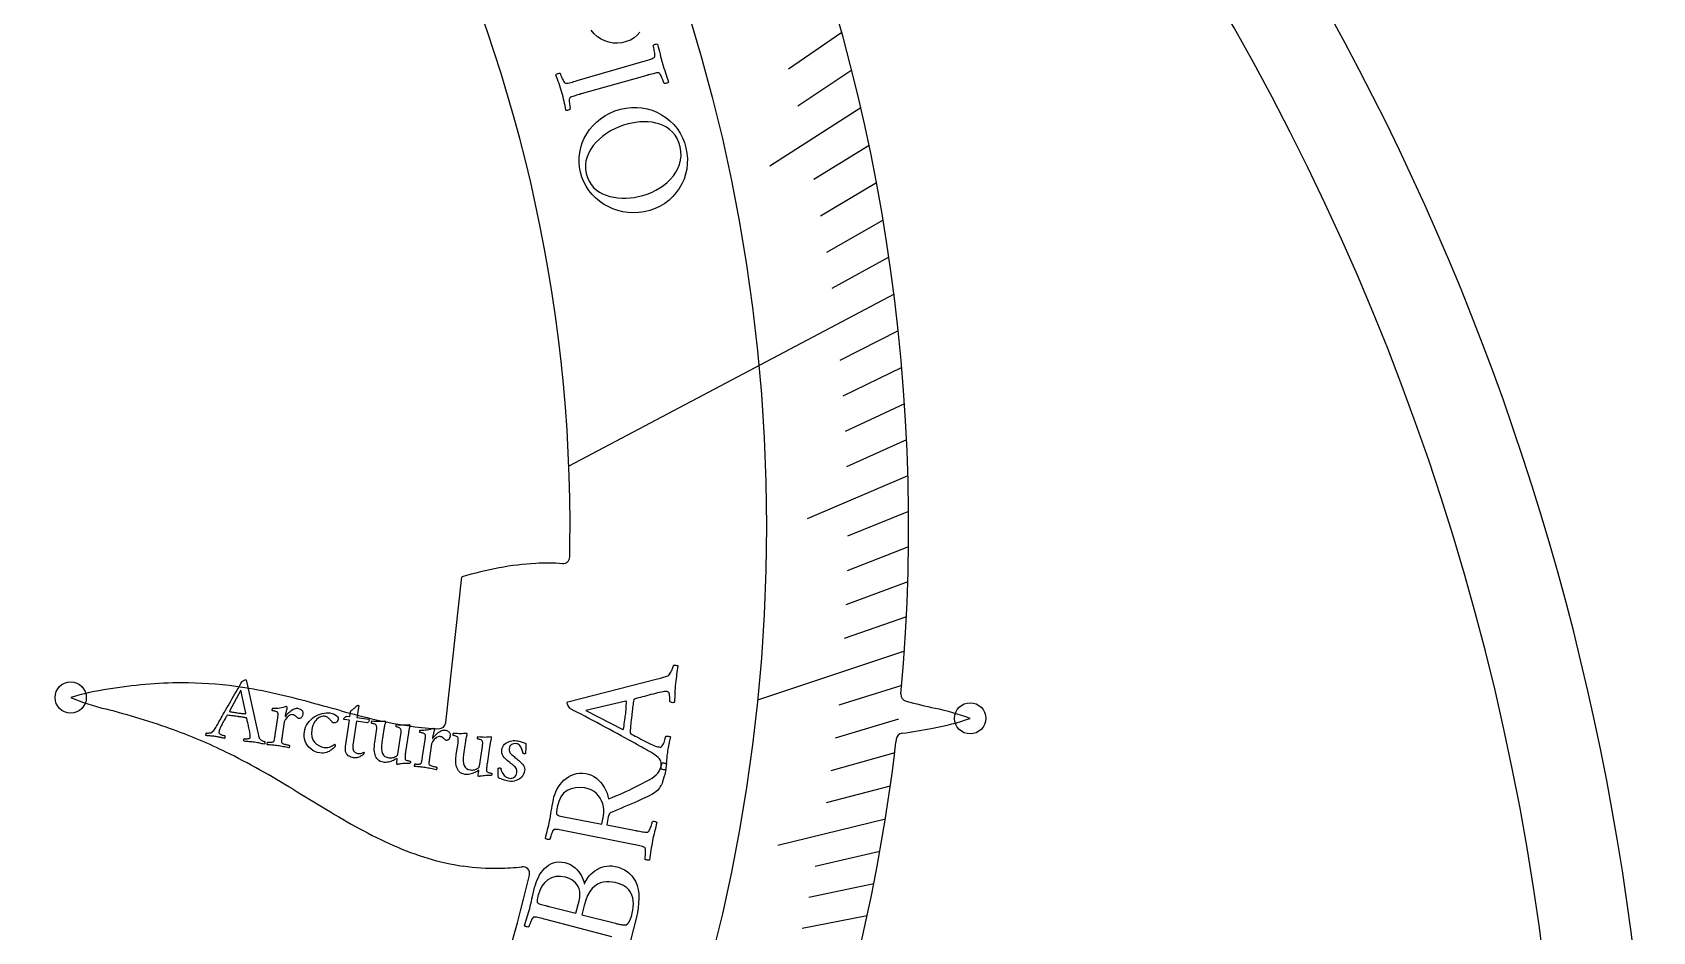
# Model space of a CAD drawing. Header units: millimetres. Extents: x -94 to 94, y -94 to 94.
# Drawn here: x 35.7 to 94.5, y 12.3 to 44.9 of the extents above; entities that cross this region are included whole.
import ezdxf

# ---------------------------------------------------------------- set-up
doc = ezdxf.new("R2010")
doc.units = ezdxf.units.MM
for name, color, linetype in [('CUT_INNER', 6, 'Continuous'), ('CUT_OUTER', 1, 'Continuous'), ('ENGRAVE', 7, 'Continuous'), ('ENGRAVE_FINE', 8, 'Continuous'), ('TEXT', 5, 'Continuous')]:
    doc.layers.add(name, color=color, linetype=linetype)

msp = doc.modelspace()

# ---------------------------------------------------------------- linework, layer by layer
at = {"layer": 'CUT_INNER'}
for points in [[(50.698, 19.871), (51.287, 25.163), (51.288, 25.169)], [(67.051, 19.265), (67.038, 19.154)]]:
    msp.add_lwpolyline(points, dxfattribs=at)
for centre, radius, start, end in [((0.001, 0), 91.24, 5.97589, 64.05981), ((0.002, 27.005), 67.494, 354.82048, 54.01817), ((0.001, 27.004), 55.21, 359.29739, 54.00519), ((54.95, 25.893), 0.25, 266.3843, 358.76953), ((19.186, 26.71), 36.023, 358.69193, 359.3913), ((55.496, 10.517), 15.244, 100.80212, 106.02229), ((54.527, 15.564), 10.105, 93.1609, 100.76862), ((54.387, 19.386), 6.281, 85.00545, 93.80895), ((41.434, 2.716), 18.609, 95.05505, 99.22268), ((41.163, 5.812), 15.502, 90.15587, 95.06767), ((41.143, 7.154), 14.16, 82.14753, 90.08976), ((40.735, 4.312), 17.031, 77.70657, 82.09212), ((39.688, 12.369), 8.804, 98.07646, 107.1864), ((40.581, 29.358), 9.263, 247.83531, 256.0192), ((38.347, -6.538), 28.141, 74.99752, 77.66046), ((-11.443, -191.901), 220.074, 74.62713, 74.96891), ((67.469, 20.889), 0.25, 174.90323, 255.79278), ((79.732, 68.459), 49.374, 255.54555, 256.80306), ((22.533, -37.251), 59.75, 73.39912, 74.65663), ((32.969, -2.109), 23.091, 70.02105, 73.30113), ((55.526, 51.655), 32.522, 254.61538, 256.9289), ((66.826, 28.335), 8.804, 280.15663, 289.26658), ((66.55, 11.324), 9.263, 69.91549, 78.09938), ((34.28, 1.574), 19.182, 63.90411, 69.94336), ((51.582, 34.683), 15.097, 256.94187, 261.90408), ((50.668, 27.796), 8.15, 261.44825, 268.37925), ((50.449, 19.899), 0.25, 267.23485, 353.64268), ((67.299, 19.236), 0.25, 98.18028, 173.49609), ((65.262, 34.986), 15.631, 277.35671, 281.50097), ((0.004, 27.003), 67.492, 322.50176, 353.32142), ((32.019, -3.013), 24.296, 60.61335, 63.87418), ((22.07, -20.627), 44.526, 58.76951, 60.57961), ((390.439, 586.379), 665.511, 238.746536, 238.868252), ((63.864, 45.666), 33.83, 238.84992, 241.22102), ((55.449, 30.34), 16.345, 241.21032, 246.00981), ((53.165, 25.215), 10.734, 246.02865, 253.13932), ((52.533, 23.17), 8.594, 253.2127, 261.92824), ((0.005, 27.001), 55.205, 317.21183, 346.73092), ((52.489, 22.974), 8.393, 262.04235, 270.98501), ((52.635, 20.973), 6.391, 269.98367, 277.44975), ((53.493, 14.387), 0.25, 346.81641, 96.79462)]:
    msp.add_arc(centre, radius, start, end, dxfattribs=at)
at = {"layer": 'CUT_OUTER'}
msp.add_arc((0, 0), 94.5, 352.96921, 79.10203, dxfattribs=at)
at = {"layer": 'ENGRAVE'}
for points in [[(66.968, 35.434), (55.168, 29.191)], [(67.343, 22.464), (62.015, 20.686)]]:
    msp.add_lwpolyline(points, dxfattribs=at)
for centre, radius in [((0, 27.004), 62.336), ((37.086, 20.779), 0.567), ((69.732, 20.024), 0.567)]:
    msp.add_circle(centre, radius, dxfattribs=at)
at = {"layer": 'ENGRAVE_FINE'}
for points in [[(65.07, 44.938), (63.139, 43.605)], [(65.432, 43.569), (63.476, 42.266)], [(65.763, 42.202), (62.456, 40.08)], [(66.063, 40.838), (64.058, 39.599)], [(66.333, 39.479), (64.305, 38.272)], [(66.573, 38.125), (64.522, 36.951)], [(66.785, 36.777), (64.712, 35.635)], [(67.122, 34.099), (65.007, 33.024)], [(67.249, 32.771), (65.114, 31.73)], [(67.349, 31.45), (65.194, 30.444)], [(67.423, 30.138), (65.249, 29.166)], [(67.471, 28.835), (63.81, 27.27)], [(67.494, 27.54), (65.284, 26.639)], [(67.492, 26.256), (65.265, 25.389)], [(67.466, 24.981), (65.222, 24.151)], [(67.416, 23.717), (65.157, 22.922)], [(67.248, 21.221), (64.96, 20.499)], [(67.131, 19.99), (64.829, 19.305)], [(66.992, 18.771), (64.678, 18.122)], [(66.832, 17.563), (64.506, 16.952)], [(66.653, 16.368), (62.748, 15.409)], [(66.453, 15.185), (64.105, 14.648)], [(66.234, 14.014), (63.876, 13.515)], [(65.997, 12.856), (63.629, 12.395)]]:
    msp.add_lwpolyline(points, dxfattribs=at)
at = {"layer": 'TEXT'}
for points in [[(57.742, 44.953), (57.65, 44.839), (57.537, 44.742), (57.405, 44.665), (57.252, 44.606), (57.252, 44.606), (57.087, 44.566), (56.926, 44.548), (56.769, 44.553), (56.616, 44.581), (56.47, 44.63), (56.334, 44.698), (56.206, 44.785), (56.088, 44.892), (55.981, 45.017)], [(56.726, 12.087), (54.329, 12.718), (54.267, 12.734), (54.206, 12.749), (54.147, 12.764), (54.09, 12.778), (54.036, 12.789), (53.986, 12.797), (53.942, 12.8), (53.902, 12.8), (53.884, 12.797), (53.866, 12.784), (53.847, 12.761), (53.828, 12.729), (53.809, 12.691), (53.791, 12.651), (53.774, 12.61), (53.757, 12.568), (53.743, 12.529), (53.731, 12.496), (53.722, 12.47), (53.716, 12.45), (53.7, 12.446), (53.681, 12.445), (53.658, 12.447), (53.631, 12.453), (53.604, 12.46), (53.583, 12.469), (53.567, 12.48), (53.556, 12.493), (53.581, 12.574), (53.606, 12.654), (53.631, 12.734), (53.656, 12.812), (53.681, 12.891), (53.704, 12.968), (53.726, 13.046), (53.747, 13.123), (53.767, 13.204), (53.787, 13.288), (53.808, 13.375), (53.828, 13.465), (53.849, 13.559), (53.872, 13.661), (53.898, 13.769), (53.925, 13.884), (53.925, 13.884), (53.95, 13.975), (53.981, 14.066), (54.017, 14.157), (54.059, 14.249), (54.106, 14.337), (54.158, 14.421), (54.216, 14.498), (54.28, 14.57), (54.349, 14.635), (54.425, 14.69), (54.508, 14.736), (54.597, 14.773), (54.693, 14.798), (54.797, 14.808), (54.907, 14.803), (55.026, 14.783), (55.129, 14.754), (55.225, 14.713), (55.312, 14.661), (55.392, 14.598), (55.464, 14.528), (55.526, 14.455), (55.579, 14.379), (55.624, 14.301), (55.66, 14.225), (55.688, 14.156), (55.708, 14.093), (55.721, 14.036), (55.726, 14.029), (55.731, 14.025), (55.737, 14.026), (55.744, 14.031), (55.763, 14.083), (55.79, 14.137), (55.826, 14.194), (55.869, 14.254), (55.92, 14.315), (55.978, 14.373), (56.042, 14.43), (56.113, 14.485), (56.19, 14.535), (56.272, 14.578), (56.358, 14.614), (56.449, 14.642), (56.544, 14.661), (56.642, 14.668), (56.742, 14.664), (56.846, 14.647), (56.964, 14.615), (57.076, 14.574), (57.182, 14.524), (57.28, 14.463), (57.371, 14.391), (57.455, 14.303), (57.53, 14.2), (57.598, 14.082), (57.65, 13.954), (57.686, 13.812), (57.706, 13.656), (57.708, 13.487), (57.698, 13.312), (57.68, 13.14), (57.654, 12.971), (57.62, 12.804), (57.279, 11.485)]]:
    msp.add_lwpolyline(points, dxfattribs=at)
for points in [[(58.567, 43.812), (58.592, 43.727), (58.618, 43.642), (58.645, 43.559), (58.672, 43.477), (58.699, 43.395), (58.727, 43.31), (58.754, 43.224), (58.782, 43.136), (58.771, 43.122), (58.755, 43.11), (58.734, 43.1), (58.707, 43.093), (58.68, 43.088), (58.657, 43.086), (58.637, 43.088), (58.621, 43.092), (58.615, 43.114), (58.605, 43.142), (58.592, 43.178), (58.576, 43.221), (58.559, 43.267), (58.54, 43.311), (58.521, 43.353), (58.501, 43.393), (58.481, 43.428), (58.461, 43.453), (58.441, 43.468), (58.422, 43.474), (58.389, 43.474), (58.353, 43.47), (58.312, 43.463), (58.268, 43.453), (58.221, 43.441), (58.171, 43.428), (58.12, 43.415), (58.067, 43.4), (58.058, 43.397), (58.05, 43.395), (58.041, 43.392), (58.032, 43.39), (58.024, 43.388), (58.015, 43.385), (58.007, 43.383), (57.998, 43.38), (55.612, 42.707), (55.604, 42.704), (55.595, 42.702), (55.587, 42.7), (55.578, 42.697), (55.57, 42.695), (55.561, 42.692), (55.552, 42.69), (55.544, 42.687), (55.491, 42.672), (55.44, 42.657), (55.392, 42.643), (55.347, 42.629), (55.306, 42.614), (55.268, 42.6), (55.235, 42.584), (55.207, 42.568), (55.196, 42.554), (55.188, 42.532), (55.183, 42.502), (55.181, 42.463), (55.181, 42.42), (55.184, 42.376), (55.189, 42.331), (55.196, 42.285), (55.204, 42.243), (55.211, 42.208), (55.217, 42.18), (55.222, 42.159), (55.21, 42.148), (55.194, 42.137), (55.173, 42.127), (55.147, 42.117), (55.121, 42.11), (55.097, 42.108), (55.078, 42.109), (55.062, 42.115), (55.044, 42.2), (55.027, 42.283), (55.009, 42.364), (54.992, 42.444), (54.974, 42.522), (54.954, 42.602), (54.933, 42.682), (54.91, 42.763), (54.887, 42.842), (54.863, 42.921), (54.837, 43), (54.809, 43.08), (54.781, 43.16), (54.752, 43.241), (54.722, 43.322), (54.691, 43.404), (54.702, 43.417), (54.718, 43.429), (54.739, 43.439), (54.765, 43.447), (54.792, 43.453), (54.816, 43.455), (54.835, 43.455), (54.851, 43.452), (54.858, 43.431), (54.867, 43.405), (54.88, 43.371), (54.896, 43.331), (54.915, 43.288), (54.934, 43.247), (54.956, 43.207), (54.978, 43.169), (55.001, 43.136), (55.021, 43.114), (55.039, 43.1), (55.055, 43.097), (55.095, 43.098), (55.139, 43.102), (55.187, 43.111), (55.239, 43.123), (55.295, 43.138), (55.353, 43.154), (55.412, 43.171), (55.474, 43.189), (57.854, 43.883), (57.916, 43.901), (57.975, 43.919), (58.033, 43.937), (58.09, 43.955), (58.142, 43.973), (58.188, 43.993), (58.228, 44.013), (58.262, 44.034), (58.275, 44.047), (58.284, 44.069), (58.288, 44.101), (58.286, 44.142), (58.281, 44.188), (58.275, 44.234), (58.267, 44.282), (58.258, 44.331), (58.249, 44.376), (58.24, 44.413), (58.233, 44.442), (58.227, 44.464), (58.239, 44.476), (58.255, 44.487), (58.275, 44.498), (58.301, 44.509), (58.327, 44.517), (58.35, 44.52), (58.37, 44.518), (58.387, 44.512), (58.41, 44.422), (58.433, 44.333), (58.456, 44.244), (58.477, 44.156), (58.498, 44.068), (58.521, 43.982), (58.544, 43.897), (58.567, 43.812)], [(59.416, 40.748), (59.452, 40.551), (59.469, 40.356), (59.466, 40.164), (59.444, 39.973), (59.404, 39.787), (59.346, 39.608), (59.27, 39.437), (59.176, 39.273), (59.067, 39.12), (58.943, 38.978), (58.804, 38.849), (58.65, 38.731), (58.483, 38.628), (58.302, 38.543), (58.108, 38.475), (57.902, 38.425), (57.702, 38.395), (57.506, 38.385), (57.313, 38.396), (57.123, 38.425), (56.938, 38.473), (56.761, 38.535), (56.592, 38.612), (56.429, 38.704), (56.277, 38.809), (56.136, 38.927), (56.008, 39.056), (55.893, 39.198), (55.791, 39.35), (55.707, 39.512), (55.639, 39.682), (55.588, 39.862), (55.555, 40.043), (55.54, 40.224), (55.542, 40.404), (55.563, 40.584), (55.601, 40.761), (55.655, 40.933), (55.726, 41.098), (55.814, 41.257), (55.918, 41.409), (56.036, 41.551), (56.169, 41.684), (56.317, 41.806), (56.478, 41.916), (56.653, 42.01), (56.84, 42.089), (57.04, 42.152), (57.238, 42.195), (57.434, 42.217), (57.628, 42.219), (57.82, 42.201), (58.009, 42.164), (58.19, 42.111), (58.365, 42.04), (58.533, 41.952), (58.691, 41.848), (58.837, 41.729), (58.972, 41.596), (59.094, 41.447), (59.201, 41.287), (59.291, 41.117), (59.362, 40.937), (59.416, 40.748)], [(59.205, 40.788), (59.159, 40.946), (59.097, 41.088), (59.021, 41.213), (58.929, 41.321), (58.825, 41.414), (58.713, 41.493), (58.592, 41.559), (58.463, 41.61), (58.327, 41.648), (58.188, 41.675), (58.044, 41.691), (57.896, 41.695), (57.747, 41.688), (57.601, 41.674), (57.456, 41.65), (57.314, 41.619), (57.152, 41.571), (56.992, 41.513), (56.836, 41.443), (56.683, 41.362), (56.537, 41.272), (56.4, 41.173), (56.273, 41.066), (56.155, 40.951), (56.05, 40.829), (55.961, 40.7), (55.886, 40.566), (55.828, 40.426), (55.788, 40.28), (55.77, 40.13), (55.774, 39.975), (55.8, 39.815), (55.843, 39.666), (55.902, 39.532), (55.975, 39.414), (56.063, 39.31), (56.163, 39.22), (56.273, 39.143), (56.393, 39.078), (56.523, 39.025), (56.659, 38.983), (56.8, 38.953), (56.945, 38.933), (57.094, 38.924), (57.244, 38.924), (57.392, 38.933), (57.538, 38.95), (57.681, 38.976), (57.846, 39.016), (58.007, 39.067), (58.165, 39.13), (58.32, 39.205), (58.468, 39.29), (58.607, 39.385), (58.736, 39.49), (58.855, 39.605), (58.961, 39.729), (59.051, 39.86), (59.126, 39.999), (59.184, 40.144), (59.224, 40.296), (59.24, 40.455), (59.234, 40.618), (59.205, 40.788)], [(57.954, 18.901), (57.946, 18.906), (57.92, 18.921), (57.878, 18.945), (57.818, 18.978), (57.744, 19.019), (57.657, 19.067), (57.558, 19.121), (57.447, 19.182), (57.326, 19.247), (57.199, 19.317), (57.065, 19.391), (56.925, 19.469), (56.78, 19.549), (56.633, 19.629), (56.483, 19.709), (56.331, 19.79), (56.18, 19.87), (56.032, 19.948), (55.886, 20.025), (55.744, 20.099), (55.608, 20.171), (55.48, 20.238), (55.36, 20.3), (55.249, 20.358), (55.226, 20.376), (55.203, 20.4), (55.179, 20.431), (55.154, 20.47), (55.133, 20.508), (55.118, 20.542), (55.11, 20.57), (55.109, 20.592), (55.109, 20.597), (55.111, 20.601), (55.112, 20.604), (55.113, 20.606), (55.115, 20.607), (55.118, 20.61), (55.12, 20.614), (55.124, 20.619), (58.331, 21.446), (58.489, 21.49), (58.607, 21.523), (58.685, 21.547), (58.724, 21.559), (58.757, 21.575), (58.789, 21.598), (58.819, 21.628), (58.847, 21.666), (58.873, 21.708), (58.896, 21.75), (58.915, 21.792), (58.931, 21.834), (58.943, 21.873), (58.953, 21.904), (58.959, 21.928), (58.961, 21.944), (58.979, 21.953), (59, 21.957), (59.026, 21.958), (59.054, 21.954), (59.082, 21.949), (59.104, 21.944), (59.119, 21.939), (59.127, 21.936), (59.114, 21.851), (59.102, 21.771), (59.09, 21.695), (59.079, 21.624), (59.069, 21.551), (59.058, 21.472), (59.048, 21.386), (59.039, 21.293), (59.03, 21.195), (59.023, 21.105), (59.017, 21.024), (59.014, 20.952), (59.011, 20.879), (59.008, 20.798), (59.004, 20.708), (58.999, 20.609), (58.984, 20.6), (58.964, 20.595), (58.941, 20.594), (58.914, 20.597), (58.887, 20.603), (58.864, 20.611), (58.847, 20.621), (58.834, 20.633), (58.836, 20.664), (58.836, 20.703), (58.835, 20.749), (58.831, 20.803), (58.825, 20.857), (58.817, 20.902), (58.806, 20.938), (58.791, 20.965), (58.778, 20.977), (58.761, 20.987), (58.738, 20.994), (58.711, 20.998), (58.679, 20.998), (58.638, 20.995), (58.587, 20.988), (58.527, 20.977), (58.459, 20.963), (58.387, 20.947), (58.31, 20.929), (58.23, 20.909), (58.147, 20.887), (58.066, 20.866), (57.986, 20.845), (57.907, 20.823), (57.832, 20.802), (57.764, 20.784), (57.702, 20.767), (57.648, 20.752), (57.604, 20.74), (57.572, 20.732), (57.553, 20.727), (57.546, 20.725), (57.546, 20.724), (57.543, 20.722), (57.539, 20.719), (57.533, 20.714), (57.528, 20.709), (57.523, 20.704), (57.52, 20.698), (57.519, 20.692), (57.511, 20.646), (57.504, 20.594), (57.496, 20.538), (57.489, 20.476), (57.481, 20.412), (57.474, 20.351), (57.468, 20.292), (57.461, 20.235), (57.459, 20.22), (57.458, 20.206), (57.456, 20.191), (57.454, 20.176), (57.452, 20.162), (57.451, 20.148), (57.449, 20.136), (57.448, 20.123), (57.438, 20.039), (57.429, 19.961), (57.421, 19.889), (57.414, 19.824), (57.408, 19.758), (57.401, 19.683), (57.395, 19.599), (57.388, 19.506), (57.388, 19.502), (57.39, 19.498), (57.392, 19.493), (57.395, 19.487), (57.398, 19.481), (57.4, 19.477), (57.402, 19.475), (57.402, 19.474), (57.409, 19.47), (57.43, 19.459), (57.465, 19.441), (57.514, 19.415), (57.573, 19.383), (57.637, 19.349), (57.706, 19.312), (57.78, 19.271), (57.856, 19.231), (57.929, 19.192), (58, 19.156), (58.069, 19.121), (58.136, 19.087), (58.198, 19.059), (58.255, 19.036), (58.307, 19.019), (58.353, 19.006), (58.395, 18.996), (58.432, 18.988), (58.464, 18.982), (58.495, 18.984), (58.525, 18.998), (58.553, 19.023), (58.579, 19.061), (58.603, 19.105), (58.624, 19.151), (58.641, 19.198), (58.655, 19.246), (58.666, 19.29), (58.675, 19.325), (58.68, 19.351), (58.683, 19.367), (58.693, 19.372), (58.709, 19.374), (58.731, 19.376), (58.759, 19.375), (58.788, 19.374), (58.813, 19.37), (58.834, 19.365), (58.85, 19.358), (58.84, 19.303), (58.83, 19.253), (58.821, 19.206), (58.812, 19.164), (58.804, 19.124), (58.795, 19.084), (58.787, 19.044), (58.779, 19.003), (58.77, 18.96), (58.761, 18.91), (58.752, 18.854), (58.743, 18.791), (58.735, 18.728), (58.728, 18.67), (58.722, 18.616), (58.718, 18.569), (58.714, 18.523), (58.711, 18.478), (58.707, 18.432), (58.703, 18.387), (58.699, 18.339), (58.694, 18.284), (58.688, 18.224), (58.681, 18.157), (58.672, 18.154), (58.656, 18.152), (58.634, 18.153), (58.606, 18.157), (58.577, 18.162), (58.553, 18.168), (58.533, 18.175), (58.517, 18.182), (58.52, 18.214), (58.521, 18.256), (58.52, 18.307), (58.517, 18.369), (58.511, 18.43), (58.498, 18.48), (58.481, 18.521), (58.457, 18.551), (58.406, 18.602), (58.35, 18.651), (58.291, 18.696), (58.229, 18.739), (58.163, 18.78), (58.095, 18.821), (58.026, 18.861), (57.954, 18.901)], [(42.422, 19.815), (42.425, 19.82), (42.434, 19.835), (42.447, 19.859), (42.467, 19.893), (42.491, 19.936), (42.519, 19.985), (42.551, 20.042), (42.586, 20.105), (42.625, 20.174), (42.666, 20.246), (42.71, 20.323), (42.756, 20.403), (42.804, 20.485), (42.852, 20.569), (42.901, 20.654), (42.95, 20.74), (42.998, 20.826), (43.046, 20.91), (43.093, 20.992), (43.139, 21.072), (43.183, 21.15), (43.224, 21.222), (43.263, 21.29), (43.299, 21.352), (43.31, 21.365), (43.325, 21.378), (43.344, 21.391), (43.367, 21.404), (43.391, 21.416), (43.411, 21.424), (43.428, 21.428), (43.442, 21.428), (43.445, 21.427), (43.447, 21.427), (43.449, 21.426), (43.45, 21.425), (43.451, 21.424), (43.453, 21.422), (43.455, 21.421), (43.458, 21.419), (43.868, 19.556), (43.889, 19.464), (43.904, 19.395), (43.915, 19.35), (43.921, 19.327), (43.928, 19.308), (43.94, 19.289), (43.957, 19.271), (43.977, 19.253), (44, 19.237), (44.023, 19.223), (44.046, 19.21), (44.069, 19.2), (44.091, 19.192), (44.108, 19.185), (44.121, 19.181), (44.13, 19.179), (44.134, 19.168), (44.136, 19.156), (44.135, 19.142), (44.132, 19.125), (44.128, 19.109), (44.125, 19.097), (44.122, 19.089), (44.119, 19.084), (44.072, 19.094), (44.027, 19.104), (43.985, 19.113), (43.945, 19.122), (43.905, 19.13), (43.861, 19.138), (43.812, 19.146), (43.76, 19.154), (43.705, 19.162), (43.655, 19.169), (43.609, 19.174), (43.569, 19.177), (43.528, 19.181), (43.482, 19.185), (43.432, 19.189), (43.376, 19.194), (43.372, 19.203), (43.369, 19.214), (43.369, 19.227), (43.371, 19.243), (43.375, 19.258), (43.38, 19.271), (43.386, 19.281), (43.394, 19.288), (43.411, 19.286), (43.433, 19.285), (43.459, 19.285), (43.49, 19.286), (43.52, 19.288), (43.546, 19.292), (43.567, 19.297), (43.583, 19.305), (43.59, 19.312), (43.595, 19.322), (43.6, 19.335), (43.603, 19.35), (43.604, 19.368), (43.604, 19.392), (43.601, 19.421), (43.596, 19.456), (43.59, 19.496), (43.583, 19.537), (43.575, 19.582), (43.565, 19.628), (43.555, 19.676), (43.544, 19.724), (43.534, 19.77), (43.524, 19.816), (43.514, 19.859), (43.505, 19.899), (43.496, 19.934), (43.489, 19.966), (43.483, 19.992), (43.479, 20.01), (43.476, 20.021), (43.475, 20.025), (43.475, 20.026), (43.474, 20.027), (43.472, 20.029), (43.469, 20.033), (43.467, 20.036), (43.464, 20.039), (43.46, 20.041), (43.457, 20.041), (43.43, 20.047), (43.401, 20.052), (43.368, 20.058), (43.333, 20.063), (43.296, 20.069), (43.261, 20.074), (43.227, 20.079), (43.194, 20.084), (43.186, 20.085), (43.177, 20.086), (43.169, 20.088), (43.16, 20.089), (43.152, 20.09), (43.144, 20.091), (43.137, 20.092), (43.13, 20.093), (43.081, 20.101), (43.036, 20.107), (42.995, 20.113), (42.957, 20.117), (42.919, 20.122), (42.876, 20.126), (42.827, 20.131), (42.774, 20.136), (42.772, 20.136), (42.769, 20.135), (42.766, 20.134), (42.763, 20.132), (42.76, 20.131), (42.757, 20.129), (42.756, 20.129), (42.755, 20.128), (42.753, 20.124), (42.747, 20.112), (42.736, 20.092), (42.72, 20.064), (42.702, 20.031), (42.681, 19.995), (42.659, 19.955), (42.636, 19.913), (42.611, 19.87), (42.589, 19.828), (42.567, 19.788), (42.547, 19.748), (42.527, 19.71), (42.511, 19.674), (42.497, 19.642), (42.487, 19.612), (42.48, 19.586), (42.473, 19.562), (42.469, 19.541), (42.465, 19.522), (42.466, 19.504), (42.474, 19.487), (42.488, 19.471), (42.509, 19.456), (42.534, 19.442), (42.559, 19.43), (42.586, 19.419), (42.613, 19.411), (42.638, 19.404), (42.657, 19.399), (42.672, 19.396), (42.681, 19.394), (42.683, 19.388), (42.685, 19.379), (42.685, 19.366), (42.685, 19.35), (42.683, 19.333), (42.681, 19.319), (42.678, 19.307), (42.674, 19.298), (42.643, 19.305), (42.615, 19.31), (42.589, 19.316), (42.565, 19.321), (42.542, 19.326), (42.52, 19.331), (42.497, 19.337), (42.475, 19.341), (42.45, 19.347), (42.422, 19.352), (42.391, 19.357), (42.355, 19.363), (42.32, 19.368), (42.287, 19.372), (42.257, 19.375), (42.23, 19.378), (42.204, 19.38), (42.179, 19.382), (42.153, 19.384), (42.127, 19.386), (42.1, 19.388), (42.07, 19.391), (42.036, 19.395), (41.998, 19.398), (41.996, 19.404), (41.995, 19.413), (41.996, 19.426), (41.998, 19.442), (42.001, 19.458), (42.004, 19.472), (42.008, 19.484), (42.012, 19.493), (42.03, 19.491), (42.054, 19.491), (42.083, 19.491), (42.117, 19.493), (42.152, 19.497), (42.181, 19.504), (42.204, 19.514), (42.221, 19.528), (42.25, 19.557), (42.278, 19.589), (42.304, 19.622), (42.328, 19.658), (42.352, 19.696), (42.376, 19.735), (42.399, 19.774), (42.422, 19.815)], [(43.264, 21.047), (42.845, 20.288), (42.845, 20.287), (42.845, 20.286), (42.845, 20.284), (42.845, 20.281), (42.846, 20.277), (42.847, 20.275), (42.848, 20.274), (42.849, 20.273), (42.883, 20.267), (42.919, 20.26), (42.959, 20.253), (43.002, 20.245), (43.045, 20.238), (43.083, 20.232), (43.116, 20.227), (43.146, 20.222), (43.184, 20.217), (43.22, 20.212), (43.254, 20.208), (43.286, 20.205), (43.319, 20.202), (43.352, 20.199), (43.387, 20.195), (43.424, 20.191), (43.427, 20.191), (43.43, 20.193), (43.432, 20.195), (43.434, 20.198), (43.435, 20.202), (43.436, 20.205), (43.437, 20.206), (43.437, 20.207)], [(55.782, 20.311), (57.122, 19.624), (57.123, 19.624), (57.125, 19.624), (57.129, 19.624), (57.134, 19.625), (57.139, 19.626), (57.143, 19.628), (57.146, 19.63), (57.147, 19.632), (57.157, 19.69), (57.168, 19.753), (57.178, 19.822), (57.189, 19.897), (57.2, 19.97), (57.209, 20.036), (57.216, 20.094), (57.223, 20.145), (57.23, 20.21), (57.236, 20.273), (57.242, 20.332), (57.245, 20.388), (57.249, 20.443), (57.252, 20.502), (57.256, 20.562), (57.26, 20.626), (57.26, 20.631), (57.258, 20.636), (57.254, 20.639), (57.247, 20.642), (57.241, 20.644), (57.236, 20.645), (57.234, 20.646), (57.233, 20.647)], [(45.321, 20.39), (45.352, 20.383), (45.382, 20.373), (45.411, 20.36), (45.438, 20.343), (45.462, 20.324), (45.482, 20.304), (45.498, 20.283), (45.509, 20.262), (45.511, 20.254), (45.513, 20.245), (45.513, 20.235), (45.514, 20.223), (45.513, 20.211), (45.513, 20.198), (45.511, 20.185), (45.509, 20.172), (45.501, 20.13), (45.487, 20.095), (45.47, 20.067), (45.448, 20.047), (45.425, 20.032), (45.405, 20.022), (45.387, 20.017), (45.372, 20.016), (45.356, 20.02), (45.34, 20.027), (45.326, 20.037), (45.312, 20.049), (45.298, 20.063), (45.285, 20.076), (45.273, 20.087), (45.26, 20.098), (45.25, 20.108), (45.239, 20.118), (45.227, 20.126), (45.216, 20.134), (45.202, 20.142), (45.186, 20.148), (45.167, 20.153), (45.145, 20.157), (45.109, 20.159), (45.075, 20.152), (45.04, 20.139), (45.006, 20.117), (44.973, 20.091), (44.943, 20.063), (44.916, 20.033), (44.89, 20.001), (44.869, 19.971), (44.853, 19.943), (44.843, 19.919), (44.837, 19.899), (44.762, 19.389), (44.756, 19.352), (44.751, 19.317), (44.747, 19.283), (44.743, 19.25), (44.74, 19.219), (44.739, 19.191), (44.74, 19.166), (44.742, 19.143), (44.748, 19.134), (44.76, 19.124), (44.779, 19.114), (44.806, 19.103), (44.835, 19.092), (44.866, 19.082), (44.898, 19.073), (44.931, 19.065), (44.962, 19.058), (44.986, 19.053), (45.005, 19.049), (45.018, 19.047), (45.022, 19.038), (45.023, 19.027), (45.024, 19.014), (45.023, 18.998), (45.02, 18.982), (45.017, 18.97), (45.011, 18.96), (45.004, 18.953), (44.954, 18.963), (44.903, 18.974), (44.852, 18.985), (44.8, 18.995), (44.748, 19.005), (44.697, 19.014), (44.647, 19.022), (44.598, 19.03), (44.551, 19.037), (44.505, 19.043), (44.459, 19.048), (44.415, 19.052), (44.37, 19.056), (44.323, 19.06), (44.274, 19.064), (44.224, 19.068), (44.219, 19.077), (44.217, 19.088), (44.217, 19.102), (44.219, 19.117), (44.223, 19.133), (44.227, 19.145), (44.232, 19.155), (44.238, 19.163), (44.25, 19.161), (44.266, 19.16), (44.285, 19.159), (44.308, 19.158), (44.333, 19.157), (44.357, 19.158), (44.38, 19.16), (44.404, 19.162), (44.424, 19.166), (44.44, 19.172), (44.45, 19.178), (44.455, 19.186), (44.465, 19.207), (44.473, 19.231), (44.48, 19.258), (44.486, 19.288), (44.492, 19.321), (44.497, 19.355), (44.503, 19.39), (44.508, 19.427), (44.599, 20.041), (44.602, 20.059), (44.605, 20.08), (44.608, 20.103), (44.611, 20.129), (44.613, 20.155), (44.613, 20.178), (44.612, 20.198), (44.608, 20.216), (44.603, 20.231), (44.593, 20.244), (44.577, 20.256), (44.557, 20.267), (44.534, 20.275), (44.511, 20.283), (44.488, 20.289), (44.464, 20.294), (44.443, 20.298), (44.426, 20.301), (44.413, 20.303), (44.404, 20.305), (44.403, 20.31), (44.403, 20.319), (44.403, 20.331), (44.403, 20.346), (44.405, 20.362), (44.407, 20.375), (44.411, 20.385), (44.417, 20.393), (44.482, 20.393), (44.547, 20.395), (44.611, 20.399), (44.674, 20.406), (44.736, 20.416), (44.796, 20.428), (44.853, 20.443), (44.907, 20.462), (44.913, 20.459), (44.919, 20.454), (44.925, 20.447), (44.929, 20.438), (44.933, 20.427), (44.935, 20.418), (44.936, 20.409), (44.936, 20.402), (44.934, 20.393), (44.931, 20.378), (44.925, 20.355), (44.918, 20.325), (44.91, 20.292), (44.901, 20.258), (44.893, 20.224), (44.886, 20.19), (44.879, 20.159), (44.873, 20.134), (44.87, 20.115), (44.867, 20.102), (44.867, 20.097), (44.867, 20.094), (44.869, 20.092), (44.871, 20.091), (44.873, 20.09), (44.876, 20.091), (44.878, 20.091), (44.88, 20.093), (44.904, 20.126), (44.932, 20.161), (44.963, 20.196), (44.999, 20.232), (45.037, 20.267), (45.077, 20.299), (45.118, 20.328), (45.16, 20.353), (45.203, 20.373), (45.243, 20.386), (45.283, 20.392), (45.321, 20.39)], [(46.792, 19.999), (46.783, 19.959), (46.771, 19.926), (46.754, 19.9), (46.733, 19.882), (46.71, 19.869), (46.688, 19.861), (46.666, 19.858), (46.643, 19.859), (46.617, 19.866), (46.593, 19.878), (46.57, 19.897), (46.549, 19.921), (46.529, 19.947), (46.509, 19.97), (46.489, 19.991), (46.469, 20.009), (46.446, 20.03), (46.425, 20.047), (46.406, 20.062), (46.389, 20.073), (46.371, 20.081), (46.349, 20.089), (46.323, 20.095), (46.293, 20.101), (46.248, 20.103), (46.203, 20.097), (46.157, 20.083), (46.109, 20.061), (46.062, 20.03), (46.019, 19.992), (45.978, 19.947), (45.939, 19.894), (45.906, 19.834), (45.877, 19.765), (45.856, 19.689), (45.84, 19.605), (45.829, 19.47), (45.841, 19.35), (45.876, 19.247), (45.932, 19.16), (46.005, 19.089), (46.09, 19.033), (46.184, 18.993), (46.291, 18.969), (46.357, 18.963), (46.419, 18.966), (46.476, 18.978), (46.528, 18.999), (46.574, 19.023), (46.612, 19.045), (46.643, 19.065), (46.666, 19.082), (46.668, 19.081), (46.671, 19.078), (46.675, 19.074), (46.68, 19.068), (46.684, 19.061), (46.687, 19.053), (46.688, 19.044), (46.687, 19.034), (46.684, 19.02), (46.678, 19.006), (46.669, 18.992), (46.657, 18.977), (46.637, 18.954), (46.611, 18.93), (46.581, 18.905), (46.546, 18.877), (46.507, 18.851), (46.464, 18.826), (46.418, 18.804), (46.367, 18.785), (46.313, 18.77), (46.256, 18.763), (46.196, 18.762), (46.133, 18.768), (46.037, 18.788), (45.95, 18.819), (45.87, 18.861), (45.797, 18.914), (45.734, 18.976), (45.68, 19.043), (45.636, 19.116), (45.601, 19.195), (45.576, 19.278), (45.562, 19.362), (45.559, 19.446), (45.566, 19.532), (45.584, 19.62), (45.611, 19.703), (45.647, 19.779), (45.691, 19.85), (45.742, 19.915), (45.798, 19.974), (45.859, 20.028), (45.925, 20.076), (45.994, 20.118), (46.064, 20.153), (46.136, 20.181), (46.209, 20.203), (46.283, 20.218), (46.353, 20.225), (46.421, 20.226), (46.486, 20.22), (46.573, 20.202), (46.649, 20.175), (46.715, 20.14), (46.772, 20.095), (46.776, 20.088), (46.78, 20.079), (46.784, 20.068), (46.788, 20.055), (46.791, 20.041), (46.793, 20.026), (46.793, 20.013), (46.792, 19.999)], [(47.477, 20.053), (47.902, 19.99), (47.909, 19.986), (47.913, 19.979), (47.915, 19.966), (47.913, 19.95), (47.907, 19.925), (47.894, 19.902), (47.876, 19.88), (47.852, 19.859), (47.456, 19.918), (47.328, 19.053), (47.324, 18.933), (47.353, 18.842), (47.414, 18.781), (47.508, 18.75), (47.544, 18.747), (47.58, 18.747), (47.614, 18.752), (47.647, 18.761), (47.677, 18.771), (47.701, 18.779), (47.719, 18.787), (47.731, 18.793), (47.736, 18.79), (47.738, 18.785), (47.739, 18.779), (47.739, 18.771), (47.735, 18.754), (47.73, 18.741), (47.725, 18.73), (47.718, 18.723), (47.702, 18.71), (47.683, 18.696), (47.66, 18.68), (47.634, 18.663), (47.606, 18.645), (47.575, 18.629), (47.542, 18.615), (47.506, 18.602), (47.469, 18.592), (47.432, 18.587), (47.393, 18.587), (47.353, 18.59), (47.311, 18.598), (47.271, 18.61), (47.231, 18.626), (47.193, 18.645), (47.158, 18.669), (47.127, 18.698), (47.101, 18.733), (47.079, 18.772), (47.064, 18.819), (47.055, 18.872), (47.055, 18.932), (47.061, 18.999), (47.203, 19.955), (47.011, 19.984), (47.008, 19.985), (47.005, 19.988), (47.003, 19.992), (47.002, 19.997), (47.002, 20.003), (47.001, 20.008), (47.001, 20.012), (47.002, 20.016), (47.004, 20.02), (47.008, 20.027), (47.016, 20.035), (47.027, 20.045), (47.039, 20.056), (47.051, 20.067), (47.063, 20.078), (47.076, 20.088), (47.087, 20.097), (47.095, 20.103), (47.1, 20.107), (47.102, 20.108), (47.223, 20.09), (47.254, 20.296), (47.274, 20.313), (47.296, 20.331), (47.32, 20.35), (47.346, 20.371), (47.372, 20.392), (47.396, 20.412), (47.42, 20.431), (47.442, 20.45), (47.461, 20.466), (47.476, 20.478), (47.485, 20.486), (47.489, 20.489), (47.497, 20.494), (47.506, 20.497), (47.514, 20.498), (47.523, 20.498), (47.532, 20.496), (47.537, 20.493), (47.54, 20.49), (47.541, 20.485)], [(49.069, 19.437), (49.07, 19.439), (49.07, 19.442), (49.071, 19.446), (49.072, 19.45), (49.074, 19.468), (49.076, 19.488), (49.078, 19.51), (49.08, 19.534), (49.081, 19.557), (49.08, 19.58), (49.077, 19.6), (49.072, 19.619), (49.061, 19.643), (49.044, 19.662), (49.022, 19.678), (48.993, 19.69), (48.964, 19.699), (48.938, 19.706), (48.915, 19.711), (48.897, 19.714), (48.894, 19.72), (48.893, 19.728), (48.893, 19.74), (48.894, 19.755), (48.896, 19.769), (48.899, 19.782), (48.904, 19.791), (48.909, 19.799), (48.973, 19.793), (49.036, 19.789), (49.098, 19.787), (49.159, 19.786), (49.218, 19.787), (49.273, 19.789), (49.324, 19.793), (49.372, 19.799), (49.378, 19.796), (49.383, 19.789), (49.387, 19.777), (49.39, 19.762), (49.393, 19.746), (49.394, 19.732), (49.394, 19.721), (49.394, 19.713), (49.387, 19.701), (49.38, 19.684), (49.373, 19.662), (49.366, 19.634), (49.359, 19.604), (49.353, 19.572), (49.347, 19.538), (49.342, 19.503), (49.239, 18.811), (49.237, 18.794), (49.234, 18.771), (49.23, 18.741), (49.227, 18.704), (49.223, 18.665), (49.221, 18.627), (49.221, 18.59), (49.222, 18.555), (49.228, 18.535), (49.241, 18.519), (49.262, 18.506), (49.291, 18.496), (49.321, 18.488), (49.348, 18.482), (49.37, 18.476), (49.389, 18.471), (49.396, 18.47), (49.402, 18.469), (49.407, 18.469), (49.409, 18.468), (49.412, 18.465), (49.414, 18.462), (49.415, 18.456), (49.415, 18.45), (49.415, 18.444), (49.414, 18.438), (49.414, 18.433), (49.414, 18.43), (49.413, 18.427), (49.411, 18.421), (49.407, 18.414), (49.403, 18.404), (49.398, 18.394), (49.392, 18.387), (49.386, 18.384), (49.379, 18.383), (49.336, 18.386), (49.29, 18.388), (49.242, 18.387), (49.191, 18.383), (49.141, 18.379), (49.095, 18.374), (49.053, 18.369), (49.014, 18.363), (48.981, 18.358), (48.957, 18.355), (48.942, 18.352), (48.936, 18.352), (48.93, 18.354), (48.925, 18.358), (48.921, 18.365), (48.919, 18.374), (48.917, 18.383), (48.916, 18.392), (48.916, 18.401), (48.917, 18.41), (48.94, 18.562), (48.94, 18.568), (48.941, 18.573), (48.94, 18.576), (48.939, 18.578), (48.937, 18.579), (48.936, 18.579), (48.936, 18.58), (48.935, 18.58), (48.908, 18.559), (48.876, 18.539), (48.84, 18.519), (48.799, 18.498), (48.756, 18.479), (48.711, 18.463), (48.665, 18.449), (48.617, 18.437), (48.57, 18.429), (48.524, 18.425), (48.48, 18.425), (48.437, 18.43), (48.375, 18.443), (48.32, 18.463), (48.273, 18.49), (48.233, 18.524), (48.2, 18.563), (48.172, 18.606), (48.15, 18.653), (48.132, 18.704), (48.12, 18.758), (48.111, 18.813), (48.106, 18.87), (48.105, 18.927), (48.107, 18.985), (48.11, 19.041), (48.116, 19.096), (48.123, 19.149), (48.185, 19.568), (48.187, 19.586), (48.19, 19.607), (48.192, 19.63), (48.194, 19.656), (48.195, 19.683), (48.194, 19.707), (48.19, 19.73), (48.184, 19.751), (48.173, 19.774), (48.156, 19.794), (48.133, 19.81), (48.105, 19.822), (48.075, 19.83), (48.049, 19.837), (48.027, 19.843), (48.008, 19.846), (48.006, 19.852), (48.005, 19.86), (48.005, 19.872), (48.006, 19.886), (48.008, 19.901), (48.011, 19.913), (48.016, 19.923), (48.021, 19.931), (48.085, 19.925), (48.148, 19.921), (48.21, 19.919), (48.271, 19.918), (48.33, 19.918), (48.385, 19.921), (48.436, 19.925), (48.484, 19.931), (48.49, 19.928), (48.496, 19.922), (48.501, 19.913), (48.505, 19.9), (48.508, 19.887), (48.51, 19.875), (48.511, 19.866), (48.511, 19.858), (48.504, 19.846), (48.497, 19.827), (48.489, 19.803), (48.481, 19.773), (48.473, 19.739), (48.466, 19.705), (48.459, 19.67), (48.453, 19.635), (48.381, 19.149), (48.368, 19.025), (48.367, 18.918), (48.379, 18.826), (48.403, 18.75), (48.441, 18.69), (48.492, 18.643), (48.557, 18.609), (48.637, 18.59), (48.674, 18.586), (48.71, 18.586), (48.747, 18.59), (48.783, 18.597), (48.817, 18.608), (48.85, 18.621), (48.879, 18.636), (48.907, 18.653), (48.93, 18.672), (48.947, 18.69), (48.959, 18.709), (48.964, 18.727)], [(50.671, 19.596), (50.702, 19.59), (50.732, 19.58), (50.761, 19.566), (50.788, 19.549), (50.812, 19.53), (50.832, 19.511), (50.848, 19.49), (50.859, 19.468), (50.861, 19.46), (50.862, 19.451), (50.863, 19.441), (50.863, 19.43), (50.863, 19.417), (50.862, 19.405), (50.861, 19.392), (50.859, 19.378), (50.85, 19.336), (50.837, 19.301), (50.819, 19.274), (50.797, 19.253), (50.775, 19.238), (50.755, 19.228), (50.737, 19.223), (50.722, 19.223), (50.706, 19.227), (50.69, 19.233), (50.675, 19.243), (50.661, 19.256), (50.648, 19.27), (50.635, 19.282), (50.623, 19.294), (50.61, 19.305), (50.599, 19.315), (50.588, 19.324), (50.577, 19.333), (50.565, 19.341), (50.552, 19.348), (50.536, 19.354), (50.517, 19.359), (50.495, 19.363), (50.459, 19.365), (50.424, 19.359), (50.39, 19.345), (50.356, 19.324), (50.323, 19.297), (50.293, 19.27), (50.265, 19.24), (50.24, 19.208), (50.219, 19.177), (50.203, 19.149), (50.192, 19.126), (50.187, 19.105), (50.111, 18.595), (50.106, 18.559), (50.101, 18.523), (50.097, 18.489), (50.093, 18.457), (50.09, 18.426), (50.089, 18.398), (50.089, 18.372), (50.092, 18.35), (50.098, 18.34), (50.11, 18.331), (50.129, 18.32), (50.155, 18.309), (50.185, 18.298), (50.216, 18.289), (50.248, 18.28), (50.281, 18.272), (50.311, 18.265), (50.336, 18.26), (50.355, 18.256), (50.368, 18.253), (50.371, 18.245), (50.373, 18.234), (50.374, 18.22), (50.373, 18.204), (50.37, 18.189), (50.366, 18.176), (50.361, 18.166), (50.354, 18.159), (50.303, 18.17), (50.253, 18.18), (50.201, 18.191), (50.15, 18.201), (50.098, 18.211), (50.047, 18.22), (49.997, 18.229), (49.948, 18.236), (49.901, 18.243), (49.855, 18.249), (49.809, 18.254), (49.765, 18.259), (49.719, 18.262), (49.673, 18.267), (49.624, 18.271), (49.574, 18.275), (49.569, 18.284), (49.567, 18.295), (49.567, 18.308), (49.569, 18.324), (49.573, 18.339), (49.577, 18.352), (49.582, 18.362), (49.588, 18.369), (49.6, 18.368), (49.615, 18.366), (49.635, 18.365), (49.658, 18.364), (49.682, 18.363), (49.706, 18.364), (49.73, 18.366), (49.753, 18.369), (49.774, 18.373), (49.789, 18.378), (49.8, 18.385), (49.805, 18.392), (49.814, 18.413), (49.823, 18.437), (49.83, 18.464), (49.836, 18.495), (49.841, 18.527), (49.847, 18.561), (49.852, 18.596), (49.858, 18.633), (49.949, 19.248), (49.952, 19.266), (49.955, 19.287), (49.958, 19.31), (49.961, 19.336), (49.963, 19.361), (49.963, 19.384), (49.962, 19.405), (49.958, 19.422), (49.953, 19.438), (49.942, 19.451), (49.927, 19.463), (49.907, 19.473), (49.884, 19.482), (49.861, 19.489), (49.838, 19.496), (49.814, 19.501), (49.793, 19.505), (49.776, 19.508), (49.763, 19.51), (49.754, 19.511), (49.753, 19.517), (49.752, 19.525), (49.752, 19.537), (49.753, 19.553), (49.754, 19.569), (49.757, 19.581), (49.761, 19.592), (49.767, 19.599), (49.832, 19.599), (49.897, 19.601), (49.961, 19.606), (50.024, 19.613), (50.086, 19.622), (50.146, 19.634), (50.202, 19.65), (50.257, 19.668), (50.263, 19.666), (50.269, 19.661), (50.274, 19.654), (50.279, 19.644), (50.283, 19.634), (50.285, 19.624), (50.286, 19.616), (50.286, 19.608), (50.284, 19.6), (50.281, 19.584), (50.275, 19.561), (50.267, 19.532), (50.259, 19.498), (50.251, 19.465), (50.243, 19.431), (50.235, 19.397), (50.228, 19.366), (50.223, 19.34), (50.219, 19.321), (50.217, 19.308), (50.217, 19.303), (50.217, 19.3), (50.218, 19.298), (50.221, 19.297), (50.223, 19.297), (50.225, 19.297), (50.228, 19.298), (50.23, 19.299), (50.254, 19.333), (50.282, 19.367), (50.313, 19.402), (50.349, 19.439), (50.387, 19.474), (50.426, 19.506), (50.467, 19.534), (50.51, 19.56), (50.552, 19.58), (50.593, 19.593), (50.633, 19.598), (50.671, 19.596)], [(52.028, 18.998), (52.028, 19), (52.029, 19.003), (52.029, 19.007), (52.03, 19.011), (52.032, 19.029), (52.035, 19.049), (52.037, 19.071), (52.039, 19.095), (52.04, 19.119), (52.039, 19.141), (52.036, 19.161), (52.031, 19.18), (52.02, 19.204), (52.003, 19.223), (51.98, 19.239), (51.952, 19.251), (51.922, 19.26), (51.896, 19.267), (51.874, 19.272), (51.855, 19.276), (51.853, 19.281), (51.852, 19.289), (51.852, 19.301), (51.853, 19.316), (51.855, 19.331), (51.858, 19.343), (51.862, 19.353), (51.868, 19.36), (51.932, 19.355), (51.995, 19.351), (52.057, 19.348), (52.118, 19.347), (52.176, 19.348), (52.231, 19.35), (52.283, 19.354), (52.33, 19.36), (52.337, 19.357), (52.342, 19.35), (52.346, 19.339), (52.349, 19.323), (52.351, 19.307), (52.352, 19.293), (52.353, 19.282), (52.352, 19.274), (52.346, 19.262), (52.339, 19.245), (52.332, 19.223), (52.325, 19.195), (52.318, 19.165), (52.312, 19.133), (52.306, 19.099), (52.3, 19.064), (52.198, 18.372), (52.195, 18.355), (52.193, 18.332), (52.189, 18.302), (52.185, 18.265), (52.182, 18.226), (52.18, 18.188), (52.179, 18.151), (52.18, 18.116), (52.186, 18.096), (52.2, 18.08), (52.221, 18.067), (52.249, 18.057), (52.28, 18.049), (52.306, 18.043), (52.329, 18.037), (52.347, 18.032), (52.355, 18.031), (52.361, 18.03), (52.365, 18.03), (52.368, 18.029), (52.37, 18.027), (52.372, 18.023), (52.373, 18.017), (52.374, 18.011), (52.373, 18.005), (52.373, 17.999), (52.373, 17.994), (52.372, 17.991), (52.371, 17.988), (52.369, 17.983), (52.366, 17.975), (52.361, 17.965), (52.356, 17.955), (52.35, 17.948), (52.344, 17.945), (52.338, 17.944), (52.294, 17.948), (52.248, 17.949), (52.2, 17.948), (52.15, 17.944), (52.1, 17.94), (52.054, 17.935), (52.011, 17.93), (51.972, 17.924), (51.94, 17.919), (51.916, 17.916), (51.901, 17.914), (51.895, 17.913), (51.889, 17.915), (51.884, 17.919), (51.88, 17.926), (51.877, 17.935), (51.876, 17.944), (51.875, 17.954), (51.875, 17.963), (51.876, 17.971), (51.898, 18.123), (51.899, 18.129), (51.899, 18.134), (51.898, 18.137), (51.897, 18.139), (51.896, 18.14), (51.895, 18.14), (51.894, 18.141), (51.894, 18.141), (51.867, 18.121), (51.834, 18.1), (51.798, 18.08), (51.758, 18.059), (51.714, 18.04), (51.67, 18.024), (51.623, 18.01), (51.576, 17.998), (51.529, 17.99), (51.483, 17.986), (51.438, 17.986), (51.395, 17.991), (51.333, 18.004), (51.279, 18.024), (51.232, 18.051), (51.192, 18.085), (51.159, 18.124), (51.131, 18.167), (51.108, 18.214), (51.091, 18.265), (51.078, 18.319), (51.07, 18.374), (51.065, 18.431), (51.064, 18.489), (51.066, 18.546), (51.069, 18.603), (51.074, 18.657), (51.081, 18.71), (51.143, 19.129), (51.146, 19.147), (51.148, 19.168), (51.151, 19.192), (51.153, 19.218), (51.154, 19.244), (51.153, 19.268), (51.149, 19.291), (51.143, 19.312), (51.132, 19.336), (51.115, 19.355), (51.092, 19.371), (51.063, 19.383), (51.034, 19.392), (51.008, 19.399), (50.986, 19.404), (50.967, 19.407), (50.965, 19.413), (50.964, 19.421), (50.963, 19.433), (50.964, 19.447), (50.966, 19.462), (50.97, 19.475), (50.974, 19.484), (50.98, 19.492), (51.044, 19.486), (51.107, 19.482), (51.169, 19.48), (51.23, 19.479), (51.288, 19.479), (51.343, 19.482), (51.394, 19.486), (51.442, 19.492), (51.449, 19.489), (51.454, 19.483), (51.459, 19.474), (51.464, 19.461), (51.467, 19.448), (51.469, 19.436), (51.47, 19.427), (51.469, 19.419), (51.462, 19.407), (51.455, 19.388), (51.447, 19.364), (51.439, 19.334), (51.431, 19.3), (51.424, 19.266), (51.418, 19.232), (51.412, 19.196), (51.34, 18.71), (51.327, 18.586), (51.326, 18.479), (51.338, 18.387), (51.362, 18.311), (51.399, 18.251), (51.451, 18.204), (51.516, 18.171), (51.595, 18.151), (51.632, 18.147), (51.669, 18.147), (51.705, 18.151), (51.741, 18.159), (51.776, 18.169), (51.808, 18.182), (51.838, 18.197), (51.865, 18.214), (51.888, 18.233), (51.906, 18.252), (51.917, 18.27), (51.923, 18.289)], [(53.271, 19.21), (53.318, 19.203), (53.361, 19.193), (53.399, 19.183), (53.433, 19.171), (53.467, 19.158), (53.507, 19.145), (53.552, 19.131), (53.602, 19.116), (53.605, 19.076), (53.606, 19.034), (53.605, 18.988), (53.604, 18.939), (53.601, 18.889), (53.598, 18.841), (53.594, 18.794), (53.589, 18.749), (53.586, 18.742), (53.579, 18.738), (53.568, 18.736), (53.553, 18.737), (53.546, 18.738), (53.539, 18.74), (53.532, 18.742), (53.525, 18.745), (53.518, 18.748), (53.511, 18.752), (53.504, 18.757), (53.498, 18.763), (53.493, 18.795), (53.485, 18.829), (53.475, 18.865), (53.462, 18.903), (53.447, 18.94), (53.429, 18.974), (53.408, 19.007), (53.385, 19.037), (53.359, 19.062), (53.331, 19.082), (53.3, 19.096), (53.266, 19.104), (53.21, 19.109), (53.161, 19.105), (53.118, 19.092), (53.081, 19.071), (53.052, 19.044), (53.029, 19.011), (53.012, 18.974), (53.002, 18.933), (52.999, 18.892), (53.001, 18.855), (53.009, 18.821), (53.022, 18.79), (53.041, 18.761), (53.062, 18.734), (53.087, 18.708), (53.115, 18.683), (53.146, 18.658), (53.177, 18.633), (53.21, 18.607), (53.243, 18.579), (53.278, 18.551), (53.314, 18.521), (53.352, 18.49), (53.391, 18.457), (53.429, 18.423), (53.464, 18.387), (53.496, 18.348), (53.524, 18.308), (53.546, 18.266), (53.56, 18.221), (53.565, 18.172), (53.562, 18.122), (53.548, 18.058), (53.526, 18), (53.495, 17.946), (53.456, 17.897), (53.411, 17.854), (53.361, 17.817), (53.306, 17.787), (53.246, 17.763), (53.184, 17.745), (53.12, 17.736), (53.054, 17.735), (52.988, 17.741), (52.932, 17.75), (52.882, 17.762), (52.836, 17.776), (52.795, 17.792), (52.754, 17.809), (52.71, 17.826), (52.663, 17.844), (52.612, 17.862), (52.608, 17.883), (52.605, 17.908), (52.602, 17.936), (52.6, 17.967), (52.598, 18), (52.597, 18.034), (52.597, 18.068), (52.598, 18.102), (52.599, 18.135), (52.6, 18.164), (52.602, 18.19), (52.605, 18.212), (52.62, 18.218), (52.636, 18.223), (52.652, 18.224), (52.669, 18.223), (52.677, 18.221), (52.684, 18.219), (52.69, 18.216), (52.695, 18.212), (52.702, 18.176), (52.713, 18.139), (52.727, 18.101), (52.745, 18.061), (52.767, 18.023), (52.792, 17.986), (52.82, 17.953), (52.852, 17.921), (52.887, 17.894), (52.924, 17.873), (52.964, 17.858), (53.007, 17.848), (53.056, 17.845), (53.102, 17.85), (53.145, 17.863), (53.185, 17.884), (53.219, 17.913), (53.247, 17.951), (53.266, 17.996), (53.279, 18.05), (53.282, 18.098), (53.277, 18.143), (53.264, 18.185), (53.242, 18.222), (53.214, 18.258), (53.182, 18.292), (53.147, 18.325), (53.106, 18.356), (53.064, 18.388), (53.021, 18.42), (52.977, 18.454), (52.933, 18.488), (52.89, 18.525), (52.85, 18.565), (52.813, 18.608), (52.779, 18.653), (52.753, 18.703), (52.737, 18.757), (52.731, 18.816), (52.735, 18.879), (52.748, 18.937), (52.77, 18.991), (52.799, 19.039), (52.836, 19.082), (52.88, 19.119), (52.927, 19.151), (52.979, 19.176), (53.034, 19.195), (53.092, 19.209), (53.151, 19.216), (53.211, 19.216), (53.271, 19.21)], [(54.603, 17.076), (54.624, 17.168), (54.653, 17.26), (54.69, 17.352), (54.735, 17.445), (54.788, 17.534), (54.847, 17.619), (54.912, 17.699), (54.985, 17.774), (55.063, 17.841), (55.148, 17.9), (55.239, 17.95), (55.337, 17.99), (55.44, 18.019), (55.549, 18.034), (55.664, 18.035), (55.785, 18.023), (55.885, 17.999), (55.983, 17.962), (56.076, 17.911), (56.166, 17.846), (56.25, 17.771), (56.326, 17.689), (56.396, 17.599), (56.458, 17.503), (56.511, 17.402), (56.553, 17.302), (56.585, 17.201), (56.606, 17.1), (56.742, 17.153), (56.873, 17.206), (56.999, 17.258), (57.119, 17.31), (57.236, 17.363), (57.353, 17.418), (57.47, 17.475), (57.587, 17.533), (57.707, 17.594), (57.833, 17.659), (57.965, 17.728), (58.103, 17.801), (58.19, 17.853), (58.267, 17.909), (58.334, 17.969), (58.392, 18.033), (58.441, 18.107), (58.484, 18.193), (58.52, 18.292), (58.55, 18.404), (58.565, 18.411), (58.586, 18.413), (58.61, 18.411), (58.64, 18.402), (58.668, 18.393), (58.69, 18.384), (58.705, 18.378), (58.713, 18.373), (58.691, 18.233), (58.668, 18.105), (58.644, 17.99), (58.619, 17.888), (58.594, 17.799), (58.57, 17.724), (58.547, 17.661), (58.524, 17.612), (58.505, 17.581), (58.483, 17.545), (58.455, 17.504), (58.424, 17.457), (58.385, 17.408), (58.337, 17.362), (58.279, 17.319), (58.211, 17.278), (58.178, 17.261), (58.133, 17.239), (58.076, 17.211), (58.007, 17.178), (57.927, 17.14), (57.84, 17.1), (57.744, 17.056), (57.64, 17.01), (57.531, 16.961), (57.417, 16.911), (57.3, 16.86), (57.179, 16.807), (57.057, 16.754), (56.936, 16.703), (56.817, 16.654), (56.699, 16.606), (56.663, 16.583), (56.634, 16.549), (56.612, 16.503), (56.596, 16.445), (56.541, 16.151), (57.603, 15.947), (57.612, 15.945), (57.621, 15.943), (57.629, 15.942), (57.638, 15.94), (57.647, 15.938), (57.656, 15.937), (57.664, 15.935), (57.673, 15.933), (57.727, 15.923), (57.779, 15.914), (57.828, 15.905), (57.875, 15.898), (57.919, 15.892), (57.959, 15.888), (57.995, 15.888), (58.028, 15.89), (58.044, 15.897), (58.061, 15.914), (58.08, 15.94), (58.099, 15.975), (58.117, 16.015), (58.135, 16.057), (58.15, 16.101), (58.164, 16.146), (58.176, 16.19), (58.186, 16.225), (58.193, 16.254), (58.197, 16.276), (58.213, 16.281), (58.232, 16.284), (58.255, 16.284), (58.283, 16.281), (58.31, 16.276), (58.332, 16.268), (58.349, 16.258), (58.361, 16.245), (58.339, 16.158), (58.318, 16.072), (58.297, 15.989), (58.276, 15.907), (58.257, 15.825), (58.238, 15.742), (58.22, 15.658), (58.203, 15.573), (58.187, 15.489), (58.172, 15.404), (58.157, 15.319), (58.144, 15.232), (58.131, 15.145), (58.118, 15.057), (58.105, 14.968), (58.092, 14.878), (58.076, 14.871), (58.057, 14.868), (58.033, 14.869), (58.007, 14.874), (57.98, 14.882), (57.958, 14.891), (57.941, 14.901), (57.929, 14.912), (57.933, 14.934), (57.938, 14.963), (57.942, 14.999), (57.948, 15.044), (57.952, 15.092), (57.954, 15.139), (57.954, 15.185), (57.953, 15.231), (57.948, 15.271), (57.941, 15.302), (57.931, 15.322), (57.919, 15.333), (57.883, 15.351), (57.842, 15.368), (57.796, 15.383), (57.743, 15.396), (57.687, 15.409), (57.629, 15.421), (57.568, 15.434), (57.505, 15.447), (55.074, 15.93), (55.01, 15.943), (54.949, 15.954), (54.889, 15.965), (54.831, 15.976), (54.777, 15.984), (54.727, 15.989), (54.682, 15.99), (54.643, 15.988), (54.625, 15.983), (54.607, 15.969), (54.59, 15.945), (54.573, 15.912), (54.556, 15.873), (54.541, 15.833), (54.526, 15.792), (54.512, 15.75), (54.5, 15.711), (54.491, 15.678), (54.483, 15.652), (54.479, 15.632), (54.463, 15.628), (54.444, 15.626), (54.42, 15.627), (54.393, 15.63), (54.366, 15.636), (54.344, 15.644), (54.328, 15.654), (54.316, 15.666), (54.336, 15.748), (54.356, 15.829), (54.377, 15.909), (54.397, 15.988), (54.417, 16.066), (54.435, 16.144), (54.453, 16.222), (54.468, 16.3), (54.484, 16.383), (54.5, 16.468), (54.515, 16.557), (54.53, 16.649), (54.545, 16.746), (54.563, 16.85), (54.582, 16.96), (54.603, 17.076)], [(55.751, 17.496), (55.57, 17.514), (55.402, 17.505), (55.246, 17.469), (55.103, 17.406), (54.978, 17.311), (54.877, 17.179), (54.8, 17.009), (54.746, 16.802), (54.741, 16.773), (54.736, 16.738), (54.73, 16.696), (54.723, 16.647), (54.719, 16.6), (54.722, 16.563), (54.731, 16.535), (54.747, 16.518), (54.776, 16.502), (54.814, 16.487), (54.862, 16.473), (54.92, 16.459), (54.983, 16.445), (55.046, 16.432), (55.109, 16.42), (55.173, 16.407), (56.365, 16.184), (56.422, 16.484), (56.436, 16.593), (56.436, 16.702), (56.423, 16.811), (56.396, 16.92), (56.357, 17.025), (56.305, 17.122), (56.242, 17.212), (56.166, 17.295), (56.079, 17.367), (55.981, 17.424), (55.872, 17.467), (55.751, 17.496)], [(55.425, 12.943), (55.539, 13.401), (55.562, 13.522), (55.569, 13.633), (55.561, 13.735), (55.538, 13.828), (55.502, 13.912), (55.457, 13.987), (55.403, 14.053), (55.339, 14.111), (55.269, 14.159), (55.196, 14.2), (55.119, 14.231), (55.04, 14.254), (54.859, 14.281), (54.692, 14.274), (54.541, 14.233), (54.404, 14.158), (54.284, 14.055), (54.186, 13.928), (54.109, 13.777), (54.052, 13.602), (54.045, 13.574), (54.038, 13.539), (54.029, 13.497), (54.02, 13.449), (54.013, 13.402), (54.014, 13.364), (54.021, 13.337), (54.036, 13.318), (54.06, 13.304), (54.092, 13.29), (54.13, 13.276), (54.175, 13.263), (54.224, 13.249), (54.275, 13.235), (54.328, 13.221), (54.382, 13.207), (54.393, 13.204), (54.403, 13.202), (54.413, 13.199), (54.422, 13.197), (54.431, 13.195), (54.439, 13.193), (54.448, 13.19), (54.457, 13.188)], [(55.638, 12.889), (56.859, 12.579), (56.882, 12.573), (56.911, 12.566), (56.945, 12.559), (56.984, 12.55), (57.026, 12.542), (57.067, 12.535), (57.107, 12.529), (57.146, 12.524), (57.182, 12.522), (57.211, 12.522), (57.235, 12.524), (57.252, 12.529), (57.292, 12.556), (57.327, 12.591), (57.357, 12.635), (57.383, 12.686), (57.405, 12.744), (57.427, 12.808), (57.448, 12.878), (57.468, 12.954), (57.49, 13.063), (57.504, 13.173), (57.509, 13.284), (57.506, 13.395), (57.491, 13.504), (57.458, 13.608), (57.408, 13.707), (57.342, 13.801), (57.255, 13.886), (57.144, 13.957), (57.008, 14.016), (56.849, 14.061), (56.742, 14.08), (56.634, 14.089), (56.525, 14.087), (56.416, 14.075), (56.309, 14.047), (56.206, 14), (56.107, 13.932), (56.012, 13.845), (55.924, 13.733), (55.847, 13.592), (55.779, 13.423), (55.722, 13.224)]]:
    msp.add_lwpolyline(points, close=True, dxfattribs=at)

doc.saveas('drawing.dxf')
